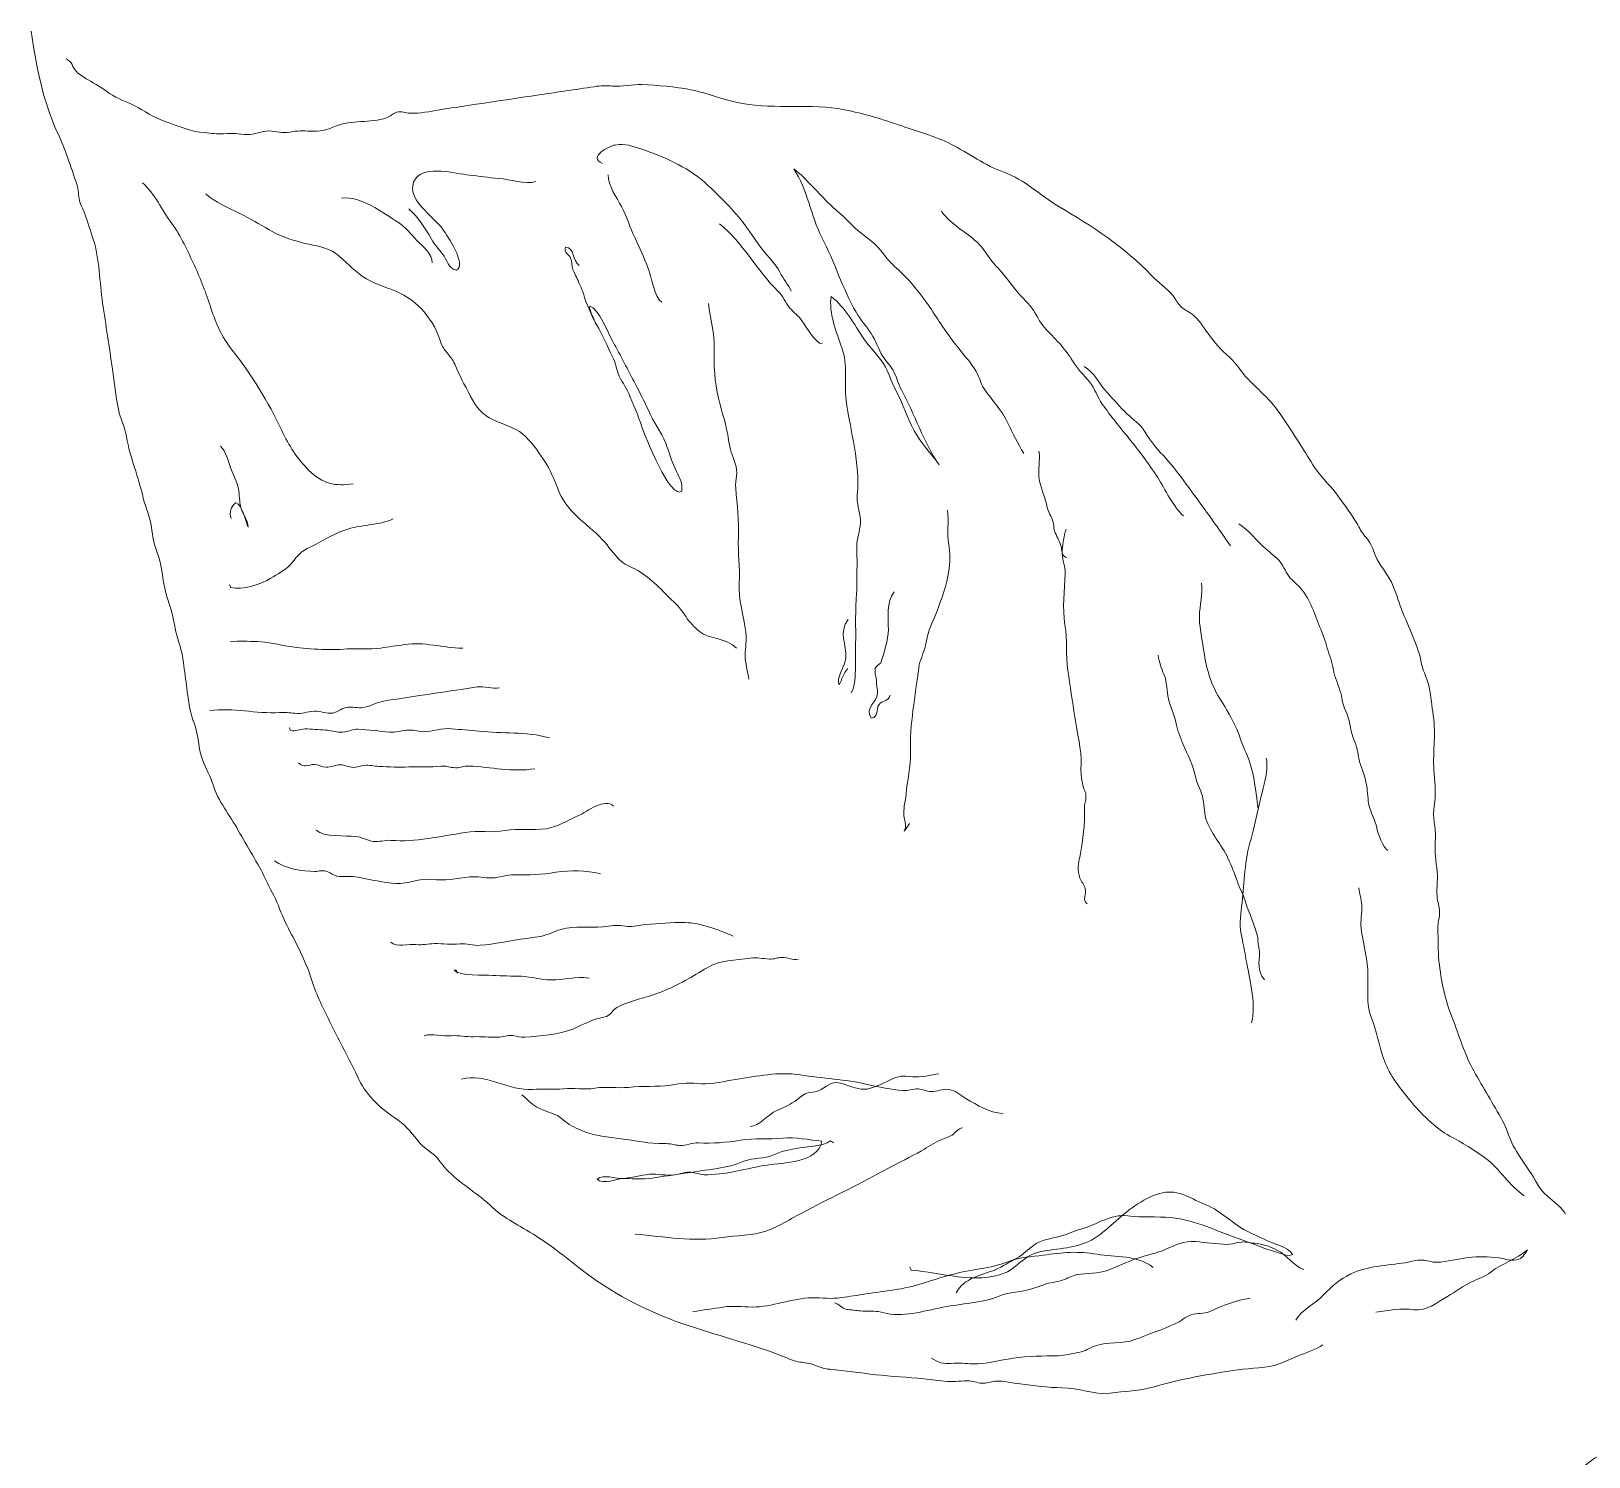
# Model space of a CAD drawing. Header units: millimetres. Extents: x 378.1 to 391.6, y -209.8 to -175.9.
# Drawn here: x 378.094 to 380.172, y -206.373 to -204.471 of the extents above; entities that cross this region are included whole.
import ezdxf

# ---------------------------------------------------------------- set-up
doc = ezdxf.new("R2010")
doc.units = ezdxf.units.MM
doc.header["$MEASUREMENT"] = 0
doc.layers.add('RightSide', color=7, linetype='Continuous', lineweight=0)

msp = doc.modelspace()

# ---------------------------------------------------------------- linework, layer by layer
at = {"layer": 'RightSide', "color": 18, "lineweight": 9, "true_color": 0x000000}
for points, knots in [([(379.8168, -206.2233), (379.8073, -206.2298), (379.795, -206.2339), (379.7841, -206.2379), (379.7752, -206.2412), (379.7676, -206.2452), (379.7588, -206.2487), (379.7429, -206.2549), (379.7208, -206.2541), (379.7037, -206.2566), (379.6649, -206.2624), (379.6277, -206.2688), (379.5906, -206.2796), (379.573, -206.2848), (379.5519, -206.2852), (379.533, -206.2876), (379.5113, -206.2902), (379.4907, -206.2806), (379.4689, -206.2806), (379.4504, -206.2806), (379.4316, -206.2776), (379.413, -206.2754), (379.4028, -206.2743), (379.3917, -206.2715), (379.3815, -206.2716), (379.3757, -206.2716), (379.3701, -206.2745), (379.3644, -206.2746), (379.3575, -206.2748), (379.3524, -206.2719), (379.3457, -206.2714), (379.3358, -206.2708), (379.326, -206.2733), (379.3157, -206.2721), (379.3051, -206.2709), (379.2951, -206.2696), (379.2845, -206.2686), (379.2631, -206.2665), (379.2414, -206.2655), (379.2204, -206.2632), (379.1999, -206.261), (379.1793, -206.2574), (379.159, -206.256), (379.1509, -206.2554), (379.1442, -206.2523), (379.1364, -206.2496), (379.1292, -206.2471), (379.1237, -206.2472), (379.1164, -206.2459), (379.108, -206.2443), (379.1029, -206.2409), (379.0945, -206.2378), (379.0522, -206.2218), (379.0068, -206.2102), (378.9635, -206.1953), (378.9145, -206.1785), (378.8665, -206.1536), (378.8249, -206.1208), (378.8018, -206.1025), (378.7796, -206.0849), (378.7543, -206.0703), (378.7441, -206.0645), (378.7347, -206.0586), (378.7248, -206.0523), (378.7125, -206.0446), (378.7055, -206.0358), (378.694, -206.0268), (378.6751, -206.0122), (378.6532, -205.9985), (378.6391, -205.9788), (378.6305, -205.9666), (378.6183, -205.9626), (378.6089, -205.9504), (378.5999, -205.9387), (378.5916, -205.9287), (378.5789, -205.9206), (378.5584, -205.9074), (378.5391, -205.8885), (378.5289, -205.8653), (378.5181, -205.8409), (378.5047, -205.8191), (378.4935, -205.7953), (378.484, -205.7751), (378.4744, -205.7575), (378.4677, -205.736), (378.4609, -205.7142), (378.4501, -205.6924), (378.439, -205.6721), (378.433, -205.6611), (378.428, -205.6491), (378.4235, -205.6374), (378.4185, -205.6246), (378.4123, -205.6151), (378.4067, -205.603), (378.396, -205.5803), (378.3822, -205.5592), (378.37, -205.5371), (378.359, -205.5173), (378.3429, -205.4982), (378.3363, -205.4764), (378.3327, -205.4645), (378.3266, -205.4549), (378.3222, -205.4431), (378.3164, -205.4275), (378.3176, -205.4108), (378.3114, -205.3952), (378.3031, -205.374), (378.302, -205.3489), (378.2986, -205.3262), (378.2968, -205.3146), (378.296, -205.3027), (378.2923, -205.2916), (378.2878, -205.2784), (378.2857, -205.266), (378.2826, -205.2522), (378.2791, -205.2359), (378.2728, -205.2228), (378.2703, -205.206), (378.2683, -205.1921), (378.2668, -205.1796), (378.2619, -205.1667), (378.2576, -205.1555), (378.2559, -205.1448), (378.2542, -205.1328), (378.2523, -205.1184), (378.2464, -205.1076), (378.2433, -205.094), (378.2371, -205.0662), (378.2257, -205.04), (378.2209, -205.0121), (378.2187, -204.999), (378.2126, -204.9885), (378.2101, -204.9755), (378.2066, -204.9579), (378.2048, -204.9396), (378.2022, -204.9218), (378.1978, -204.8924), (378.1934, -204.863), (378.189, -204.8336), (378.185, -204.8071), (378.185, -204.774), (378.1766, -204.7488), (378.1727, -204.7372), (378.169, -204.7252), (378.1648, -204.7136), (378.1626, -204.7076), (378.1594, -204.7036), (378.1581, -204.697), (378.1567, -204.6898), (378.157, -204.6826), (378.1547, -204.6756), (378.1467, -204.652), (378.1391, -204.6285), (378.1286, -204.6057), (378.109, -204.5631), (378.1008, -204.5184), (378.0937, -204.4711)], [0, 0, 0, 0, 1, 1, 1, 2, 2, 2, 3, 3, 3, 4, 4, 4, 5, 5, 5, 6, 6, 6, 7, 7, 7, 8, 8, 8, 9, 9, 9, 10, 10, 10, 11, 11, 11, 12, 12, 12, 13, 13, 13, 14, 14, 14, 15, 15, 15, 16, 16, 16, 17, 17, 17, 18, 18, 18, 19, 19, 19, 20, 20, 20, 21, 21, 21, 22, 22, 22, 23, 23, 23, 24, 24, 24, 25, 25, 25, 26, 26, 26, 27, 27, 27, 28, 28, 28, 29, 29, 29, 30, 30, 30, 31, 31, 31, 32, 32, 32, 33, 33, 33, 34, 34, 34, 35, 35, 35, 36, 36, 36, 37, 37, 37, 38, 38, 38, 39, 39, 39, 40, 40, 40, 41, 41, 41, 42, 42, 42, 43, 43, 43, 44, 44, 44, 45, 45, 45, 46, 46, 46, 47, 47, 47, 48, 48, 48, 49, 49, 49, 50, 50, 50, 51, 51, 51, 52, 52, 52, 52]), ([(378.1404, -204.508), (378.1486, -204.5121), (378.1486, -204.519), (378.1541, -204.5251), (378.1577, -204.5291), (378.165, -204.5332), (378.1689, -204.5355), (378.1796, -204.5416), (378.1884, -204.5469), (378.1984, -204.5541), (378.2088, -204.5615), (378.2208, -204.565), (378.2318, -204.5707), (378.2451, -204.5776), (378.257, -204.5862), (378.2711, -204.5911), (378.2887, -204.5972), (378.3065, -204.6052), (378.325, -204.6065), (378.3335, -204.6071), (378.3423, -204.6089), (378.3509, -204.6081), (378.3631, -204.6069), (378.3701, -204.6083), (378.3819, -204.6091), (378.3914, -204.6097), (378.4014, -204.6038), (378.4109, -204.6042), (378.4215, -204.6046), (378.4282, -204.6075), (378.4391, -204.6057), (378.4487, -204.6041), (378.4567, -204.6039), (378.4659, -204.6045), (378.48, -204.6053), (378.4871, -204.6031), (378.4997, -204.5979), (378.5209, -204.5891), (378.5463, -204.594), (378.5678, -204.5868), (378.5731, -204.585), (378.5761, -204.5807), (378.5812, -204.5793), (378.5882, -204.5774), (378.5924, -204.5802), (378.5991, -204.5806), (378.6121, -204.5815), (378.6254, -204.5779), (378.6383, -204.576), (378.6818, -204.5695), (378.7253, -204.563), (378.7688, -204.5565), (378.7941, -204.5527), (378.8195, -204.5491), (378.8448, -204.5452), (378.8535, -204.5438), (378.8604, -204.5436), (378.8691, -204.5443), (378.8824, -204.5453), (378.895, -204.5417), (378.9083, -204.5424), (378.9302, -204.5435), (378.9521, -204.5449), (378.9739, -204.5493), (378.997, -204.5539), (379.0193, -204.5636), (379.0426, -204.5678), (379.0875, -204.5757), (379.1329, -204.5671), (379.1786, -204.5759), (379.2043, -204.5809), (379.2304, -204.589), (379.2552, -204.5976), (379.2777, -204.6056), (379.2992, -204.611), (379.3205, -204.6217), (379.3441, -204.6335), (379.3666, -204.6506), (379.3916, -204.6594), (379.4192, -204.6691), (379.439, -204.6899), (379.4639, -204.7046), (379.5089, -204.731), (379.5522, -204.759), (379.5883, -204.7969), (379.5974, -204.8065), (379.6085, -204.8137), (379.6171, -204.8241), (379.6198, -204.8275), (379.622, -204.8318), (379.6247, -204.8352), (379.6313, -204.8435), (379.6355, -204.8434), (379.6426, -204.8487), (379.6512, -204.8552), (379.6571, -204.8659), (379.6637, -204.8746), (379.6726, -204.8863), (379.6812, -204.8967), (379.6923, -204.9061), (379.7026, -204.9148), (379.7076, -204.9258), (379.7171, -204.9353), (379.7263, -204.9444), (379.7356, -204.9531), (379.7445, -204.9626), (379.7622, -204.9814), (379.7748, -205.0048), (379.7893, -205.0263), (379.7959, -205.0361), (379.8015, -205.0475), (379.8085, -205.0569), (379.8174, -205.0689), (379.8284, -205.0787), (379.837, -205.0911), (379.846, -205.1041), (379.8559, -205.1157), (379.8634, -205.1298), (379.867, -205.1367), (379.8699, -205.1412), (379.8749, -205.147), (379.8821, -205.1555), (379.883, -205.161), (379.8873, -205.1711), (379.8927, -205.1838), (379.9024, -205.1939), (379.9084, -205.2063), (379.9139, -205.2178), (379.9173, -205.2302), (379.9218, -205.2421), (379.9314, -205.2673), (379.9437, -205.2892), (379.9487, -205.3155), (379.9509, -205.3268), (379.9566, -205.3349), (379.9588, -205.3465), (379.9611, -205.3588), (379.9624, -205.3715), (379.9642, -205.3839), (379.9683, -205.4106), (379.9627, -205.4357), (379.9654, -205.4619), (379.967, -205.4777), (379.9679, -205.4889), (379.9654, -205.5045), (379.963, -205.5198), (379.9675, -205.5325), (379.967, -205.5478), (379.9665, -205.5619), (379.9666, -205.5728), (379.9689, -205.5871), (379.9711, -205.6007), (379.9683, -205.6123), (379.9693, -205.6255), (379.9698, -205.6322), (379.9727, -205.639), (379.9727, -205.6457), (379.9727, -205.6534), (379.97, -205.6601), (379.9703, -205.6679), (379.9709, -205.6823), (379.9703, -205.6971), (379.9718, -205.7113), (379.9748, -205.7388), (379.9798, -205.7631), (379.9898, -205.788), (379.9993, -205.8118), (380.0056, -205.8356), (380.0183, -205.858), (380.0309, -205.8802), (380.044, -205.9022), (380.0567, -205.9244), (380.0627, -205.935), (380.0649, -205.9473), (380.071, -205.9579), (380.0772, -205.9688), (380.0847, -205.9799), (380.0919, -205.9903), (380.1009, -206.0031), (380.1051, -206.0155), (380.1166, -206.0252), (380.1241, -206.0315), (380.1367, -206.041), (380.1407, -206.049)], [0, 0, 0, 0, 1, 1, 1, 2, 2, 2, 3, 3, 3, 4, 4, 4, 5, 5, 5, 6, 6, 6, 7, 7, 7, 8, 8, 8, 9, 9, 9, 10, 10, 10, 11, 11, 11, 12, 12, 12, 13, 13, 13, 14, 14, 14, 15, 15, 15, 16, 16, 16, 17, 17, 17, 18, 18, 18, 19, 19, 19, 20, 20, 20, 21, 21, 21, 22, 22, 22, 23, 23, 23, 24, 24, 24, 25, 25, 25, 26, 26, 26, 27, 27, 27, 28, 28, 28, 29, 29, 29, 30, 30, 30, 31, 31, 31, 32, 32, 32, 33, 33, 33, 34, 34, 34, 35, 35, 35, 36, 36, 36, 37, 37, 37, 38, 38, 38, 39, 39, 39, 40, 40, 40, 41, 41, 41, 42, 42, 42, 43, 43, 43, 44, 44, 44, 45, 45, 45, 46, 46, 46, 47, 47, 47, 48, 48, 48, 49, 49, 49, 50, 50, 50, 51, 51, 51, 52, 52, 52, 53, 53, 53, 54, 54, 54, 55, 55, 55, 56, 56, 56, 57, 57, 57, 58, 58, 58, 59, 59, 59, 60, 60, 60, 61, 61, 61, 61]), ([(378.8559, -204.6475), (378.8357, -204.6393), (378.8648, -204.6243), (378.873, -204.623), (378.8863, -204.6208), (378.8954, -204.6244), (378.9085, -204.6287), (378.9362, -204.6379), (378.9682, -204.6521), (378.991, -204.6718), (379.0189, -204.6961), (379.0434, -204.7234), (379.0635, -204.7547), (379.0721, -204.7682), (379.0853, -204.7784), (379.0926, -204.7928), (379.0971, -204.8017), (379.1039, -204.8096), (379.1078, -204.818)], [0, 0, 0, 0, 1, 1, 1, 2, 2, 2, 3, 3, 3, 4, 4, 4, 5, 5, 5, 6, 6, 6, 6]), ([(378.5974, -204.708), (378.61, -204.7192), (378.6193, -204.7338), (378.6278, -204.7485), (378.6329, -204.7574), (378.6364, -204.7604), (378.6425, -204.7683), (378.6483, -204.7757), (378.6507, -204.7888), (378.6613, -204.7899), (378.6754, -204.7824), (378.6484, -204.7435), (378.643, -204.7355), (378.6318, -204.719), (378.5893, -204.6928), (378.6065, -204.668), (378.6193, -204.6494), (378.6604, -204.6612), (378.6781, -204.6631), (378.6911, -204.6645), (378.7043, -204.6666), (378.7174, -204.6675), (378.7323, -204.6686), (378.7525, -204.6761), (378.7669, -204.6718)], [0, 0, 0, 0, 1, 1, 1, 2, 2, 2, 3, 3, 3, 4, 4, 4, 5, 5, 5, 6, 6, 6, 7, 7, 7, 8, 8, 8, 8]), ([(378.9351, -204.8328), (378.926, -204.828), (378.9208, -204.7971), (378.9165, -204.7863), (378.9113, -204.7731), (378.9054, -204.7602), (378.8993, -204.7473), (378.8927, -204.7335), (378.8884, -204.7184), (378.8814, -204.7052), (378.8749, -204.6929), (378.8632, -204.6774), (378.8634, -204.6628)], [0, 0, 0, 0, 1, 1, 1, 2, 2, 2, 3, 3, 3, 4, 4, 4, 4]), ([(379.1878, -205.3536), (379.1931, -205.3473), (379.1931, -205.328), (379.1933, -205.3198), (379.1935, -205.3094), (379.1935, -205.2988), (379.1936, -205.2882), (379.1939, -205.2665), (379.193, -205.243), (379.1948, -205.221), (379.1958, -205.2103), (379.1945, -205.2003), (379.1953, -205.1894), (379.1962, -205.1778), (379.1943, -205.1665), (379.1953, -205.155), (379.1963, -205.1444), (379.2005, -205.1341), (379.1999, -205.123), (379.1994, -205.1115), (379.1945, -205.1008), (379.1958, -205.0893), (379.2, -205.0494), (379.1863, -205.0039), (379.1809, -204.9633), (379.1779, -204.9401), (379.1836, -204.9167), (379.1753, -204.8935), (379.1687, -204.8752), (379.157, -204.8453), (379.1611, -204.8251), (379.1801, -204.8402), (379.1911, -204.8615), (379.2045, -204.8814), (379.2133, -204.8945), (379.226, -204.9053), (379.2333, -204.9192), (379.2387, -204.9293), (379.2417, -204.9402), (379.2473, -204.9505), (379.2566, -204.9679), (379.2625, -204.9872), (379.2719, -205.0043), (379.2809, -205.0208), (379.2945, -205.0343), (379.305, -205.0497), (379.2841, -205.0191), (379.2726, -204.982), (379.2547, -204.9494), (379.2501, -204.941), (379.2483, -204.9318), (379.2435, -204.9235), (379.2397, -204.9169), (379.2341, -204.9116), (379.23, -204.9051), (379.2239, -204.8953), (379.2206, -204.8842), (379.2143, -204.8746), (379.2079, -204.8647), (379.2003, -204.8564), (379.1943, -204.846), (379.176, -204.8142), (379.1656, -204.7791), (379.1486, -204.7464), (379.1335, -204.7174), (379.1296, -204.6818), (379.1111, -204.6548), (379.1287, -204.6684), (379.1438, -204.6876), (379.1601, -204.7029), (379.1696, -204.7118), (379.1795, -204.7195), (379.1885, -204.7293), (379.1988, -204.7404), (379.2109, -204.7471), (379.2214, -204.7573), (379.225, -204.7608), (379.2302, -204.7677), (379.2334, -204.7717), (379.2401, -204.7799), (379.246, -204.7854), (379.2535, -204.7922), (379.268, -204.8056), (379.2836, -204.8259), (379.2946, -204.8425), (379.3058, -204.8596), (379.3173, -204.8768), (379.3299, -204.8928), (379.3381, -204.9034), (379.3476, -204.9132), (379.3543, -204.925), (379.3585, -204.9323), (379.3604, -204.9413), (379.3651, -204.9482), (379.3756, -204.9638), (379.3891, -204.9767), (379.3968, -204.9941), (379.4029, -205.0078), (379.4099, -205.0211), (379.418, -205.0345)], [0, 0, 0, 0, 1, 1, 1, 2, 2, 2, 3, 3, 3, 4, 4, 4, 5, 5, 5, 6, 6, 6, 7, 7, 7, 8, 8, 8, 9, 9, 9, 10, 10, 10, 11, 11, 11, 12, 12, 12, 13, 13, 13, 14, 14, 14, 15, 15, 15, 16, 16, 16, 17, 17, 17, 18, 18, 18, 19, 19, 19, 20, 20, 20, 21, 21, 21, 22, 22, 22, 23, 23, 23, 24, 24, 24, 25, 25, 25, 26, 26, 26, 27, 27, 27, 28, 28, 28, 29, 29, 29, 30, 30, 30, 31, 31, 31, 32, 32, 32, 33, 33, 33, 33]), ([(378.5235, -205.075), (378.4991, -205.0783), (378.483, -205.0755), (378.4639, -205.0565), (378.4484, -205.0411), (378.4376, -205.0238), (378.4281, -205.0039), (378.41, -204.9655), (378.3879, -204.9293), (378.3619, -204.8965), (378.3475, -204.8782), (378.3408, -204.8627), (378.3336, -204.8405), (378.3274, -204.8213), (378.3198, -204.8017), (378.3114, -204.7836), (378.3028, -204.7648), (378.2934, -204.744), (378.2814, -204.7278), (378.2684, -204.7104), (378.2585, -204.6877), (378.2423, -204.6734)], [0, 0, 0, 0, 1, 1, 1, 2, 2, 2, 3, 3, 3, 4, 4, 4, 5, 5, 5, 6, 6, 6, 7, 7, 7, 7]), ([(378.3268, -204.6882), (378.3379, -204.6989), (378.3588, -204.7077), (378.3722, -204.7145), (378.3861, -204.7217), (378.3979, -204.7277), (378.4112, -204.7361), (378.4234, -204.7439), (378.4402, -204.7491), (378.4537, -204.7529), (378.4668, -204.7566), (378.4833, -204.7579), (378.4952, -204.7648), (378.5086, -204.7725), (378.5188, -204.7853), (378.5308, -204.7945), (378.5443, -204.8049), (378.5599, -204.8107), (378.5749, -204.8159), (378.6043, -204.8261), (378.6282, -204.851), (378.639, -204.8826), (378.6419, -204.8911), (378.6424, -204.8925), (378.6486, -204.9002), (378.6524, -204.9049), (378.6565, -204.9093), (378.6587, -204.9151), (378.6645, -204.9299), (378.6719, -204.9426), (378.6795, -204.9574), (378.6876, -204.9731), (378.695, -204.9821), (378.7102, -204.9896), (378.722, -204.9954), (378.7391, -204.9997), (378.7491, -205.0082), (378.7598, -205.0172), (378.7693, -205.0306), (378.7772, -205.0425), (378.787, -205.0572), (378.7916, -205.0702), (378.7983, -205.086), (378.8116, -205.117), (378.8391, -205.1296), (378.8594, -205.1533), (378.8665, -205.1616), (378.8724, -205.1708), (378.8806, -205.1781), (378.8881, -205.1846), (378.8944, -205.1855), (378.9031, -205.1905), (378.9213, -205.2011), (378.9358, -205.218), (378.951, -205.2324), (378.9592, -205.2401), (378.9617, -205.2438), (378.9673, -205.2523), (378.9715, -205.2589), (378.979, -205.267), (378.9851, -205.2718), (378.9994, -205.2828), (379.0211, -205.2799), (379.0348, -205.2943)], [0, 0, 0, 0, 1, 1, 1, 2, 2, 2, 3, 3, 3, 4, 4, 4, 5, 5, 5, 6, 6, 6, 7, 7, 7, 8, 8, 8, 9, 9, 9, 10, 10, 10, 11, 11, 11, 12, 12, 12, 13, 13, 13, 14, 14, 14, 15, 15, 15, 16, 16, 16, 17, 17, 17, 18, 18, 18, 19, 19, 19, 20, 20, 20, 21, 21, 21, 21]), ([(378.5078, -204.694), (378.5343, -204.6906), (378.5617, -204.7128), (378.5837, -204.7265), (378.5935, -204.7326), (378.6, -204.7417), (378.6082, -204.7502), (378.6151, -204.7574), (378.6295, -204.7686), (378.6287, -204.78)], [0, 0, 0, 0, 1, 1, 1, 2, 2, 2, 3, 3, 3, 3]), ([(379.0121, -204.7282), (379.0429, -204.7525), (379.0617, -204.7902), (379.09, -204.8179), (379.097, -204.8247), (379.0995, -204.8331), (379.1059, -204.8404), (379.1111, -204.8465), (379.1171, -204.8507), (379.122, -204.8574), (379.1276, -204.865), (379.1397, -204.8878), (379.1492, -204.8884)], [0, 0, 0, 0, 1, 1, 1, 2, 2, 2, 3, 3, 3, 4, 4, 4, 4]), ([(379.308, -204.7114), (379.3227, -204.7318), (379.3462, -204.7405), (379.3618, -204.7594), (379.3688, -204.7678), (379.3727, -204.7759), (379.3805, -204.784), (379.39, -204.7937), (379.3976, -204.8038), (379.4058, -204.8147), (379.4129, -204.8241), (379.4219, -204.8314), (379.429, -204.8409), (379.435, -204.849), (379.439, -204.8594), (379.4457, -204.8666), (379.4591, -204.8812), (379.4724, -204.8931), (379.4829, -204.9107), (379.4897, -204.922), (379.4976, -204.9292), (379.5056, -204.9391), (379.5125, -204.9477), (379.5164, -204.9596), (379.5227, -204.9685), (379.5337, -204.9841), (379.5457, -204.9991), (379.5579, -205.0139), (379.5716, -205.0305), (379.5847, -205.0484), (379.5967, -205.0667), (379.6069, -205.0823), (379.6167, -205.1055), (379.6311, -205.1176)], [0, 0, 0, 0, 1, 1, 1, 2, 2, 2, 3, 3, 3, 4, 4, 4, 5, 5, 5, 6, 6, 6, 7, 7, 7, 8, 8, 8, 9, 9, 9, 10, 10, 10, 11, 11, 11, 11]), ([(378.8248, -204.7836), (378.8157, -204.7777), (378.8189, -204.7599), (378.8065, -204.7592), (378.8038, -204.7678), (378.811, -204.7677), (378.8134, -204.774), (378.8151, -204.7786), (378.8148, -204.7843), (378.8165, -204.7891), (378.8178, -204.7931), (378.822, -204.8004), (378.8241, -204.8056), (378.8262, -204.8111), (378.8287, -204.8153), (378.8304, -204.8211), (378.8344, -204.8347), (378.8408, -204.8498), (378.848, -204.8622), (378.8562, -204.8765), (378.862, -204.8908), (378.8694, -204.9055), (378.8733, -204.9134), (378.8741, -204.9195), (378.8769, -204.9276), (378.8804, -204.9378), (378.887, -204.9448), (378.8911, -204.9546), (378.897, -204.9691), (378.9037, -204.9839), (378.9084, -204.9988), (378.9119, -205.0099), (378.9474, -205.0983), (378.9616, -205.0845), (378.9627, -205.074), (378.9594, -205.0675), (378.9547, -205.0586), (378.9489, -205.0475), (378.9463, -205.0383), (378.9423, -205.0263), (378.9373, -205.011), (378.927, -204.9972), (378.92, -204.9828), (378.9134, -204.9691), (378.9071, -204.9554), (378.8999, -204.9421), (378.8897, -204.9232), (378.8802, -204.904), (378.8696, -204.8852), (378.8631, -204.8738), (378.8512, -204.841), (378.8388, -204.8379), (378.8372, -204.8431), (378.8459, -204.855), (378.8469, -204.8624)], [0, 0, 0, 0, 1, 1, 1, 2, 2, 2, 3, 3, 3, 4, 4, 4, 5, 5, 5, 6, 6, 6, 7, 7, 7, 8, 8, 8, 9, 9, 9, 10, 10, 10, 11, 11, 11, 12, 12, 12, 13, 13, 13, 14, 14, 14, 15, 15, 15, 16, 16, 16, 17, 17, 17, 18, 18, 18, 18]), ([(379.0513, -205.3356), (379.0498, -205.3255), (379.0462, -205.3137), (379.0462, -205.3035), (379.0463, -205.2928), (379.0486, -205.2837), (379.0471, -205.2726), (379.0443, -205.2517), (379.0369, -205.2283), (379.0384, -205.2073), (379.0399, -205.1867), (379.036, -205.1666), (379.0373, -205.1458), (379.0385, -205.1238), (379.0352, -205.1028), (379.0336, -205.0808), (379.0328, -205.0693), (379.0374, -205.0589), (379.033, -205.0478), (379.0286, -205.0367), (379.0261, -205.0291), (379.0242, -205.0165), (379.0213, -204.9966), (379.0151, -204.9797), (379.0106, -204.9607), (379.0055, -204.9391), (379.0043, -204.9165), (379.0049, -204.8949), (379.0056, -204.8753), (379, -204.854), (378.9971, -204.8345)], [0, 0, 0, 0, 1, 1, 1, 2, 2, 2, 3, 3, 3, 4, 4, 4, 5, 5, 5, 6, 6, 6, 7, 7, 7, 8, 8, 8, 9, 9, 9, 10, 10, 10, 10]), ([(379.4985, -204.9184), (379.5113, -204.9254), (379.519, -204.9428), (379.5295, -204.9535), (379.5382, -204.9625), (379.5466, -204.9729), (379.5555, -204.9814), (379.5644, -204.9899), (379.573, -204.9946), (379.5799, -205.006), (379.5876, -205.0188), (379.5935, -205.026), (379.6037, -205.0369), (379.6233, -205.0578), (379.6403, -205.0831), (379.6572, -205.1062), (379.6697, -205.1231), (379.6819, -205.1408), (379.6937, -205.1576)], [0, 0, 0, 0, 1, 1, 1, 2, 2, 2, 3, 3, 3, 4, 4, 4, 5, 5, 5, 6, 6, 6, 6]), ([(378.3462, -205.0248), (378.3539, -205.0314), (378.3567, -205.0461), (378.3604, -205.0556), (378.3639, -205.0643), (378.3683, -205.0723), (378.3702, -205.0814), (378.3719, -205.0897), (378.3712, -205.099), (378.3736, -205.1071), (378.3766, -205.1166), (378.3824, -205.1224), (378.3832, -205.1329), (378.3796, -205.1254), (378.3757, -205.1025), (378.3666, -205.1003), (378.3602, -205.1049), (378.3577, -205.1134), (378.3606, -205.1212)], [0, 0, 0, 0, 1, 1, 1, 2, 2, 2, 3, 3, 3, 4, 4, 4, 5, 5, 5, 6, 6, 6, 6]), ([(379.4749, -205.1738), (379.467, -205.1691), (379.4697, -205.1649), (379.4674, -205.1573), (379.4652, -205.1499), (379.4613, -205.1448), (379.4589, -205.1377), (379.4575, -205.1336), (379.4581, -205.1288), (379.4568, -205.1246), (379.4547, -205.118), (379.4506, -205.1138), (379.4492, -205.1065), (379.4468, -205.0932), (379.441, -205.0827), (379.4386, -205.0694), (379.4362, -205.0561), (379.4402, -205.0442), (379.4382, -205.0315)], [0, 0, 0, 0, 1, 1, 1, 2, 2, 2, 3, 3, 3, 4, 4, 4, 5, 5, 5, 6, 6, 6, 6]), ([(378.5768, -205.1217), (378.5562, -205.1308), (378.5335, -205.1293), (378.5122, -205.1366), (378.4947, -205.1426), (378.4777, -205.154), (378.4618, -205.1613), (378.4514, -205.1661), (378.4469, -205.1747), (378.4393, -205.1829), (378.4319, -205.1907), (378.422, -205.1953), (378.4134, -205.2009), (378.4012, -205.2087), (378.3757, -205.217), (378.3598, -205.2134), (378.3593, -205.212), (378.3588, -205.2106), (378.3583, -205.2091)], [0, 0, 0, 0, 1, 1, 1, 2, 2, 2, 3, 3, 3, 4, 4, 4, 5, 5, 5, 6, 6, 6, 6]), ([(379.2653, -205.5281), (379.2629, -205.5315), (379.2606, -205.5349), (379.2585, -205.5384), (379.2625, -205.53), (379.2578, -205.5227), (379.2578, -205.5141), (379.2577, -205.5059), (379.2601, -205.4975), (379.2608, -205.4893), (379.2624, -205.4707), (379.2674, -205.4521), (379.2667, -205.4333), (379.2655, -205.3961), (379.2733, -205.3575), (379.2778, -205.3203), (379.2791, -205.3099), (379.2841, -205.3018), (379.2863, -205.2923), (379.2884, -205.283), (379.2894, -205.2758), (379.2931, -205.2667), (379.3006, -205.2484), (379.308, -205.231), (379.3133, -205.2118), (379.3185, -205.193), (379.3211, -205.1756), (379.3178, -205.1562), (379.3151, -205.1396), (379.3183, -205.1264), (379.3161, -205.1099)], [0, 0, 0, 0, 1, 1, 1, 2, 2, 2, 3, 3, 3, 4, 4, 4, 5, 5, 5, 6, 6, 6, 7, 7, 7, 8, 8, 8, 9, 9, 9, 10, 10, 10, 10]), ([(379.5026, -205.6351), (379.4953, -205.629), (379.5016, -205.6228), (379.5, -205.6148), (379.4988, -205.6091), (379.4946, -205.606), (379.4928, -205.6009), (379.4889, -205.5906), (379.491, -205.5811), (379.493, -205.5708), (379.4973, -205.5483), (379.4994, -205.53), (379.4987, -205.507), (379.4985, -205.5019), (379.5008, -205.4976), (379.5009, -205.493), (379.5011, -205.485), (379.4985, -205.4847), (379.4968, -205.4772), (379.4948, -205.4679), (379.4939, -205.4592), (379.4943, -205.4502), (379.4952, -205.4294), (379.4891, -205.4068), (379.486, -205.386), (379.4829, -205.3654), (379.4798, -205.3447), (379.4767, -205.3241), (379.4735, -205.3028), (379.4762, -205.2841), (379.4728, -205.263), (379.469, -205.2405), (379.4727, -205.2171), (379.4731, -205.1948), (379.4733, -205.1843), (379.4684, -205.1743), (379.4693, -205.1637), (379.4702, -205.154), (379.4713, -205.1445), (379.4743, -205.1356)], [0, 0, 0, 0, 1, 1, 1, 2, 2, 2, 3, 3, 3, 4, 4, 4, 5, 5, 5, 6, 6, 6, 7, 7, 7, 8, 8, 8, 9, 9, 9, 10, 10, 10, 11, 11, 11, 12, 12, 12, 13, 13, 13, 13]), ([(379.7048, -205.1285), (379.7182, -205.1373), (379.7288, -205.1509), (379.7407, -205.1616), (379.7468, -205.1669), (379.7549, -205.1727), (379.7601, -205.179), (379.7653, -205.1854), (379.7675, -205.1943), (379.7734, -205.2007), (379.7799, -205.2078), (379.7858, -205.2108), (379.7917, -205.2196), (379.8036, -205.2374), (379.8089, -205.2566), (379.8169, -205.2761), (379.8209, -205.2857), (379.8226, -205.2953), (379.8263, -205.3048), (379.8301, -205.3144), (379.8304, -205.3239), (379.8337, -205.3338), (379.837, -205.3437), (379.8407, -205.3505), (379.8423, -205.3611), (379.8443, -205.3738), (379.8507, -205.3828), (379.8529, -205.3954), (379.8548, -205.4066), (379.8567, -205.4126), (379.8608, -205.4228), (379.8643, -205.4314), (379.8637, -205.4405), (379.8671, -205.4491), (379.8713, -205.4602), (379.874, -205.4687), (379.8758, -205.4809), (379.877, -205.4893), (379.8769, -205.4997), (379.8795, -205.5076), (379.8826, -205.5171), (379.8867, -205.5233), (379.8887, -205.5336), (379.8901, -205.5411), (379.8969, -205.5602), (379.9037, -205.5642)], [0, 0, 0, 0, 1, 1, 1, 2, 2, 2, 3, 3, 3, 4, 4, 4, 5, 5, 5, 6, 6, 6, 7, 7, 7, 8, 8, 8, 9, 9, 9, 10, 10, 10, 11, 11, 11, 12, 12, 12, 13, 13, 13, 14, 14, 14, 15, 15, 15, 15]), ([(379.2449, -205.2191), (379.234, -205.2332), (379.2372, -205.2532), (379.2373, -205.2695), (379.2373, -205.2823), (379.231, -205.3024), (379.2271, -205.3139), (379.2241, -205.3156), (379.2217, -205.3179), (379.2198, -205.3208), (379.2193, -205.3261), (379.2198, -205.3313), (379.2213, -205.3364), (379.2213, -205.3419), (379.2229, -205.3496), (379.2227, -205.3541), (379.2221, -205.3667), (379.2054, -205.3734), (379.2144, -205.3875), (379.225, -205.3859), (379.22, -205.3761), (379.2248, -205.3694), (379.2291, -205.3632), (379.2361, -205.3667), (379.2397, -205.3568)], [0, 0, 0, 0, 1, 1, 1, 2, 2, 2, 3, 3, 3, 4, 4, 4, 5, 5, 5, 6, 6, 6, 7, 7, 7, 8, 8, 8, 8]), ([(379.7306, -205.508), (379.7268, -205.4825), (379.7252, -205.4571), (379.7144, -205.4339), (379.7089, -205.4221), (379.7056, -205.4093), (379.7001, -205.3977), (379.6932, -205.383), (379.6851, -205.3707), (379.677, -205.3571), (379.6641, -205.3355), (379.6604, -205.3135), (379.6567, -205.2889), (379.6549, -205.2764), (379.6519, -205.2639), (379.6522, -205.2512), (379.6526, -205.2377), (379.657, -205.2204), (379.6548, -205.2072)], [0, 0, 0, 0, 1, 1, 1, 2, 2, 2, 3, 3, 3, 4, 4, 4, 5, 5, 5, 6, 6, 6, 6]), ([(379.1835, -205.2557), (379.1702, -205.2737), (379.1821, -205.2884), (379.1805, -205.3076), (379.1797, -205.3164), (379.1668, -205.3361), (379.1717, -205.3432), (379.1754, -205.3358), (379.1772, -205.3278), (379.183, -205.3214)], [0, 0, 0, 0, 1, 1, 1, 2, 2, 2, 3, 3, 3, 3]), ([(378.6694, -205.2941), (378.6429, -205.294), (378.618, -205.2851), (378.5915, -205.2893), (378.5811, -205.2909), (378.5706, -205.2924), (378.5602, -205.294), (378.5446, -205.2964), (378.5307, -205.294), (378.5154, -205.2952), (378.4905, -205.297), (378.4623, -205.2956), (378.4378, -205.2917), (378.4251, -205.2897), (378.4081, -205.2857), (378.3954, -205.2854), (378.3836, -205.2852), (378.3711, -205.2836), (378.3594, -205.2856)], [0, 0, 0, 0, 1, 1, 1, 2, 2, 2, 3, 3, 3, 4, 4, 4, 5, 5, 5, 6, 6, 6, 6]), ([(379.739, -205.7367), (379.7284, -205.7223), (379.7324, -205.7147), (379.7324, -205.6991), (379.7324, -205.6947), (379.7308, -205.6922), (379.7305, -205.6884), (379.7305, -205.6888), (379.7302, -205.6803), (379.7301, -205.68), (379.7262, -205.6642), (379.7182, -205.6471), (379.7132, -205.631), (379.7106, -205.6224), (379.7059, -205.6141), (379.7029, -205.6055), (379.6991, -205.5947), (379.695, -205.5844), (379.6903, -205.5742), (379.682, -205.5564), (379.6669, -205.5406), (379.661, -205.5216), (379.658, -205.5119), (379.6587, -205.5012), (379.6562, -205.4914), (379.6538, -205.4821), (379.6488, -205.4752), (379.647, -205.4657), (379.644, -205.4501), (379.6364, -205.4368), (379.6302, -205.4217), (379.6264, -205.4122), (379.6227, -205.4032), (379.6208, -205.3929), (379.6186, -205.3816), (379.6134, -205.3727), (379.6109, -205.3617), (379.6084, -205.351), (379.6092, -205.3397), (379.605, -205.3295), (379.6012, -205.3202), (379.5988, -205.3138), (379.5971, -205.3034)], [0, 0, 0, 0, 1, 1, 1, 2, 2, 2, 3, 3, 3, 4, 4, 4, 5, 5, 5, 6, 6, 6, 7, 7, 7, 8, 8, 8, 9, 9, 9, 10, 10, 10, 11, 11, 11, 12, 12, 12, 13, 13, 13, 14, 14, 14, 14]), ([(378.7185, -205.347), (378.7085, -205.3487), (378.6989, -205.3447), (378.6886, -205.3458), (378.6816, -205.3467), (378.6745, -205.3481), (378.6675, -205.3491), (378.6489, -205.3519), (378.6303, -205.3547), (378.6118, -205.3574), (378.5971, -205.3596), (378.5826, -205.362), (378.5679, -205.364), (378.5576, -205.3654), (378.5504, -205.3696), (378.5408, -205.3724), (378.5309, -205.3753), (378.5259, -205.372), (378.5165, -205.3728), (378.5095, -205.3733), (378.5028, -205.3795), (378.496, -205.3806), (378.4879, -205.3819), (378.4795, -205.378), (378.4713, -205.3783), (378.4624, -205.3786), (378.4545, -205.3821), (378.4456, -205.381), (378.4377, -205.3801), (378.4332, -205.3795), (378.4251, -205.38), (378.3935, -205.3818), (378.3633, -205.3733), (378.3319, -205.3773)], [0, 0, 0, 0, 1, 1, 1, 2, 2, 2, 3, 3, 3, 4, 4, 4, 5, 5, 5, 6, 6, 6, 7, 7, 7, 8, 8, 8, 9, 9, 9, 10, 10, 10, 11, 11, 11, 11]), ([(378.7851, -205.4137), (378.7532, -205.4049), (378.7228, -205.4086), (378.6908, -205.4047), (378.6787, -205.4032), (378.6668, -205.403), (378.6546, -205.4015), (378.6419, -205.4), (378.6293, -205.406), (378.6167, -205.4055), (378.6084, -205.4052), (378.6032, -205.4026), (378.5943, -205.4037), (378.5865, -205.4047), (378.5798, -205.4066), (378.5718, -205.406), (378.5576, -205.405), (378.544, -205.4028), (378.5301, -205.4022), (378.5222, -205.4019), (378.5141, -205.4067), (378.5062, -205.4063), (378.4994, -205.406), (378.4933, -205.4036), (378.4863, -205.4034), (378.4775, -205.4031), (378.4678, -205.4018), (378.4588, -205.4019), (378.4521, -205.402), (378.4465, -205.4053), (378.4397, -205.4041), (378.4392, -205.4027), (378.4387, -205.4012), (378.4382, -205.3998)], [0, 0, 0, 0, 1, 1, 1, 2, 2, 2, 3, 3, 3, 4, 4, 4, 5, 5, 5, 6, 6, 6, 7, 7, 7, 8, 8, 8, 9, 9, 9, 10, 10, 10, 11, 11, 11, 11]), ([(378.7655, -205.4549), (378.7355, -205.4597), (378.7071, -205.4528), (378.6778, -205.4513), (378.6705, -205.451), (378.6646, -205.4545), (378.6569, -205.4535), (378.6491, -205.4524), (378.6488, -205.4508), (378.6403, -205.4516), (378.6256, -205.453), (378.6125, -205.4517), (378.5977, -205.4526), (378.5847, -205.4534), (378.5711, -205.4524), (378.5579, -205.4519), (378.5511, -205.4516), (378.5453, -205.4497), (378.5383, -205.4504), (378.5334, -205.4509), (378.5282, -205.4533), (378.5233, -205.4531), (378.5172, -205.4528), (378.5125, -205.4498), (378.5062, -205.4496), (378.4999, -205.4493), (378.4935, -205.4533), (378.4872, -205.453), (378.4816, -205.4527), (378.4769, -205.4494), (378.4713, -205.4493), (378.4633, -205.4492), (378.4578, -205.4548), (378.4504, -205.4472)], [0, 0, 0, 0, 1, 1, 1, 2, 2, 2, 3, 3, 3, 4, 4, 4, 5, 5, 5, 6, 6, 6, 7, 7, 7, 8, 8, 8, 9, 9, 9, 10, 10, 10, 11, 11, 11, 11]), ([(379.7218, -205.794), (379.7289, -205.7667), (379.7176, -205.7314), (379.7135, -205.7034), (379.7114, -205.6895), (379.7062, -205.673), (379.7066, -205.6592), (379.707, -205.6456), (379.7098, -205.6321), (379.7105, -205.6182), (379.7113, -205.604), (379.713, -205.5901), (379.715, -205.5757), (379.7171, -205.56), (379.7218, -205.5472), (379.7253, -205.532), (379.7289, -205.5164), (379.7323, -205.501), (379.7362, -205.4855), (379.7391, -205.4745), (379.7449, -205.4512), (379.7411, -205.4407)], [0, 0, 0, 0, 1, 1, 1, 2, 2, 2, 3, 3, 3, 4, 4, 4, 5, 5, 5, 6, 6, 6, 7, 7, 7, 7]), ([(378.8707, -205.5049), (378.8586, -205.4933), (378.8356, -205.5122), (378.8237, -205.5174), (378.8089, -205.524), (378.7967, -205.5325), (378.7801, -205.5349), (378.7613, -205.5376), (378.7444, -205.5344), (378.7261, -205.5375), (378.7077, -205.5406), (378.6909, -205.5371), (378.6725, -205.54), (378.64, -205.5451), (378.6061, -205.553), (378.5736, -205.5505), (378.5655, -205.5499), (378.5578, -205.5529), (378.5495, -205.5518), (378.5416, -205.5507), (378.5348, -205.546), (378.5268, -205.5452), (378.514, -205.544), (378.4841, -205.5465), (378.4741, -205.5368)], [0, 0, 0, 0, 1, 1, 1, 2, 2, 2, 3, 3, 3, 4, 4, 4, 5, 5, 5, 6, 6, 6, 7, 7, 7, 8, 8, 8, 8]), ([(378.8533, -205.5951), (378.8329, -205.5901), (378.8142, -205.59), (378.7938, -205.5931), (378.7745, -205.596), (378.7577, -205.5973), (378.7384, -205.5963), (378.7284, -205.5958), (378.7188, -205.6003), (378.7089, -205.6006), (378.6986, -205.6009), (378.6892, -205.598), (378.6788, -205.5992), (378.6607, -205.6013), (378.6456, -205.6048), (378.628, -205.6026), (378.6122, -205.6007), (378.5963, -205.6089), (378.5804, -205.608), (378.564, -205.6071), (378.5465, -205.6028), (378.5301, -205.5996), (378.5205, -205.5977), (378.5103, -205.5997), (378.5013, -205.5981), (378.4968, -205.5973), (378.4939, -205.5941), (378.4897, -205.5924), (378.4829, -205.5898), (378.4783, -205.5918), (378.4718, -205.5919), (378.4557, -205.5921), (378.4324, -205.5879), (378.4185, -205.5779)], [0, 0, 0, 0, 1, 1, 1, 2, 2, 2, 3, 3, 3, 4, 4, 4, 5, 5, 5, 6, 6, 6, 7, 7, 7, 8, 8, 8, 9, 9, 9, 10, 10, 10, 11, 11, 11, 11]), ([(380.0856, -206.0244), (380.0656, -206.0108), (380.0531, -205.9893), (380.0345, -205.9749), (380.0195, -205.9634), (380.0025, -205.9539), (379.9863, -205.9449), (379.9665, -205.9339), (379.9472, -205.9144), (379.9328, -205.8968), (379.9198, -205.8811), (379.9061, -205.8641), (379.8991, -205.8445), (379.8922, -205.8253), (379.8885, -205.8053), (379.8814, -205.7863), (379.8746, -205.7683), (379.8773, -205.7478), (379.8771, -205.7297), (379.8769, -205.7112), (379.8713, -205.6907), (379.8684, -205.6723), (379.8664, -205.6597), (379.8688, -205.6524), (379.869, -205.6406), (379.8692, -205.6322), (379.866, -205.6222), (379.8648, -205.6139)], [0, 0, 0, 0, 1, 1, 1, 2, 2, 2, 3, 3, 3, 4, 4, 4, 5, 5, 5, 6, 6, 6, 7, 7, 7, 8, 8, 8, 9, 9, 9, 9]), ([(379.0304, -205.6782), (379.0108, -205.6699), (378.9872, -205.6605), (378.966, -205.6601), (378.9474, -205.6598), (378.9316, -205.6612), (378.9128, -205.6628), (378.9048, -205.6634), (378.8976, -205.6662), (378.8895, -205.6652), (378.88, -205.664), (378.8736, -205.6632), (378.8637, -205.6648), (378.8446, -205.6677), (378.8267, -205.6649), (378.8077, -205.6677), (378.7974, -205.6692), (378.7899, -205.6737), (378.7805, -205.6767), (378.7711, -205.6797), (378.7603, -205.6802), (378.7505, -205.6817), (378.7314, -205.6845), (378.7119, -205.6889), (378.6926, -205.6904), (378.6831, -205.6912), (378.6751, -205.6878), (378.6655, -205.6887), (378.6533, -205.6899), (378.6436, -205.6878), (378.6317, -205.6882), (378.6229, -205.6885), (378.6159, -205.6903), (378.6071, -205.6894), (378.5983, -205.6885), (378.5807, -205.6935), (378.5736, -205.6862)], [0, 0, 0, 0, 1, 1, 1, 2, 2, 2, 3, 3, 3, 4, 4, 4, 5, 5, 5, 6, 6, 6, 7, 7, 7, 8, 8, 8, 9, 9, 9, 10, 10, 10, 11, 11, 11, 12, 12, 12, 12]), ([(379.1174, -205.709), (379.1094, -205.7107), (379.103, -205.7066), (379.0952, -205.7066), (379.0895, -205.7065), (379.0843, -205.7092), (379.0785, -205.7089), (379.069, -205.7083), (379.0629, -205.7061), (379.0528, -205.7077), (379.034, -205.7107), (379.0118, -205.7102), (378.9955, -205.7203), (378.9764, -205.732), (378.9565, -205.7436), (378.9361, -205.752), (378.9163, -205.7601), (378.8937, -205.7634), (378.8749, -205.7735), (378.8697, -205.7763), (378.8674, -205.7829), (378.8611, -205.7853), (378.8562, -205.7872), (378.8513, -205.7871), (378.8464, -205.789), (378.8362, -205.7929), (378.8263, -205.7978), (378.8162, -205.8021), (378.7979, -205.8097), (378.7719, -205.8112), (378.7521, -205.8131), (378.7461, -205.8136), (378.7419, -205.8115), (378.7365, -205.8109), (378.7289, -205.8101), (378.7234, -205.8127), (378.7161, -205.8131), (378.7053, -205.8135), (378.6948, -205.8119), (378.6839, -205.8124), (378.6736, -205.8128), (378.6647, -205.8101), (378.6543, -205.8112), (378.6419, -205.8124), (378.6301, -205.8075), (378.618, -205.811)], [0, 0, 0, 0, 1, 1, 1, 2, 2, 2, 3, 3, 3, 4, 4, 4, 5, 5, 5, 6, 6, 6, 7, 7, 7, 8, 8, 8, 9, 9, 9, 10, 10, 10, 11, 11, 11, 12, 12, 12, 13, 13, 13, 14, 14, 14, 15, 15, 15, 15]), ([(378.8381, -205.7343), (378.819, -205.731), (378.8052, -205.7374), (378.787, -205.7367), (378.7739, -205.7363), (378.7607, -205.7325), (378.7477, -205.7318), (378.7347, -205.7312), (378.7222, -205.7315), (378.7091, -205.7305), (378.6998, -205.7297), (378.6637, -205.7318), (378.6582, -205.7237), (378.6606, -205.7224), (378.6619, -205.7238), (378.6621, -205.7277)], [0, 0, 0, 0, 1, 1, 1, 2, 2, 2, 3, 3, 3, 4, 4, 4, 5, 5, 5, 5]), ([(379.3899, -205.9147), (379.3716, -205.9138), (379.3564, -205.9038), (379.3407, -205.8949), (379.333, -205.8905), (379.3274, -205.8842), (379.3182, -205.8827), (379.3098, -205.8813), (379.3024, -205.8858), (379.2941, -205.8855), (379.288, -205.8853), (379.283, -205.8822), (379.277, -205.882), (379.2701, -205.8818), (379.2639, -205.8847), (379.2568, -205.8841), (379.2414, -205.8827), (379.2246, -205.8796), (379.2092, -205.876), (379.1795, -205.869), (379.1494, -205.868), (379.1197, -205.8633), (379.0903, -205.8588), (379.0628, -205.865), (379.0333, -205.8694), (379.0186, -205.8716), (379.0026, -205.8763), (378.9879, -205.875), (378.9739, -205.8737), (378.9614, -205.8745), (378.947, -205.8768), (378.9283, -205.8798), (378.9097, -205.8777), (378.8907, -205.8799), (378.8752, -205.8816), (378.8616, -205.8783), (378.8457, -205.881), (378.8314, -205.8834), (378.8183, -205.8805), (378.8036, -205.8819), (378.7899, -205.8832), (378.7764, -205.8813), (378.7625, -205.8826), (378.7319, -205.8854), (378.6982, -205.8597), (378.6678, -205.8692)], [0, 0, 0, 0, 1, 1, 1, 2, 2, 2, 3, 3, 3, 4, 4, 4, 5, 5, 5, 6, 6, 6, 7, 7, 7, 8, 8, 8, 9, 9, 9, 10, 10, 10, 11, 11, 11, 12, 12, 12, 13, 13, 13, 14, 14, 14, 15, 15, 15, 15]), ([(379.0529, -205.9322), (379.0643, -205.9321), (379.0774, -205.9156), (379.0884, -205.911), (379.0973, -205.9072), (379.1036, -205.9042), (379.1122, -205.8988), (379.1179, -205.8953), (379.1221, -205.8898), (379.1286, -205.8877), (379.1337, -205.8861), (379.1384, -205.8867), (379.1436, -205.8846), (379.155, -205.8797), (379.1603, -205.8711), (379.1729, -205.8743), (379.1831, -205.8769), (379.1943, -205.8825), (379.2049, -205.8825), (379.2152, -205.8825), (379.23, -205.8747), (379.2392, -205.8703), (379.2522, -205.8641), (379.2552, -205.864), (379.2694, -205.8658), (379.2807, -205.8672), (379.2936, -205.8634), (379.3048, -205.8617)], [0, 0, 0, 0, 1, 1, 1, 2, 2, 2, 3, 3, 3, 4, 4, 4, 5, 5, 5, 6, 6, 6, 7, 7, 7, 8, 8, 8, 9, 9, 9, 9]), ([(378.7481, -205.8901), (378.7559, -205.8952), (378.7602, -205.9022), (378.7684, -205.9063), (378.774, -205.9091), (378.782, -205.9126), (378.7878, -205.9144), (378.7976, -205.9176), (378.7983, -205.9191), (378.806, -205.9254), (378.8126, -205.9308), (378.8221, -205.9353), (378.83, -205.9383), (378.8457, -205.9444), (378.8637, -205.9463), (378.8802, -205.9484), (378.8997, -205.9508), (378.9186, -205.9555), (378.9382, -205.9548), (378.9457, -205.9545), (378.9515, -205.957), (378.9589, -205.9575), (378.9672, -205.9579), (378.9756, -205.9534), (378.984, -205.9539), (379.0034, -205.9549), (379.0205, -205.9535), (379.0401, -205.9505), (379.0596, -205.9475), (379.0767, -205.9495), (379.0964, -205.9475), (379.1136, -205.9457), (379.1312, -205.9502), (379.1483, -205.9517), (379.1441, -205.9807), (379.0956, -205.9806), (379.076, -205.9835), (379.0495, -205.9874), (379.0182, -205.9974), (378.9914, -205.9964), (378.9851, -205.9962), (378.98, -205.9935), (378.9736, -205.993), (378.9668, -205.9925), (378.9589, -205.9957), (378.9522, -205.9966), (378.9406, -205.9981), (378.9299, -205.9948), (378.9185, -205.9959), (378.9067, -205.9971), (378.895, -206.0004), (378.8832, -206.0014), (378.8734, -206.0023), (378.8569, -205.9951), (378.8487, -206.0022), (378.8557, -206.0108), (378.8769, -206.001), (378.8861, -206.0014), (378.8995, -206.0019), (378.9088, -206.003), (378.922, -206.001), (378.9509, -205.9966), (378.9798, -205.9924), (379.0087, -205.9881), (379.0218, -205.9861), (379.0326, -205.9834), (379.0444, -205.9785), (379.0571, -205.9732), (379.0719, -205.9759), (379.0845, -205.97), (379.0964, -205.9646), (379.1055, -205.9627), (379.119, -205.9606), (379.1325, -205.9586), (379.1484, -205.9588), (379.1602, -205.9513), (379.1616, -205.9522), (379.1629, -205.953), (379.1642, -205.9539)], [0, 0, 0, 0, 1, 1, 1, 2, 2, 2, 3, 3, 3, 4, 4, 4, 5, 5, 5, 6, 6, 6, 7, 7, 7, 8, 8, 8, 9, 9, 9, 10, 10, 10, 11, 11, 11, 12, 12, 12, 13, 13, 13, 14, 14, 14, 15, 15, 15, 16, 16, 16, 17, 17, 17, 18, 18, 18, 19, 19, 19, 20, 20, 20, 21, 21, 21, 22, 22, 22, 23, 23, 23, 24, 24, 24, 25, 25, 25, 26, 26, 26, 26]), ([(379.3362, -205.9337), (379.3303, -205.9351), (379.3271, -205.9402), (379.3222, -205.9435), (379.3169, -205.9469), (379.3123, -205.9477), (379.3065, -205.9503), (379.2979, -205.9541), (379.2898, -205.9598), (379.2816, -205.9644), (379.2666, -205.9728), (379.2515, -205.9801), (379.2366, -205.9882), (379.2013, -206.0077), (379.1643, -206.0253), (379.1283, -206.044), (379.1105, -206.0533), (379.0925, -206.0649), (379.0739, -206.0717), (379.0569, -206.0779), (379.0336, -206.0774), (379.0156, -206.0801), (378.9762, -206.086), (378.9387, -206.0793), (378.8993, -206.0756)], [0, 0, 0, 0, 1, 1, 1, 2, 2, 2, 3, 3, 3, 4, 4, 4, 5, 5, 5, 6, 6, 6, 7, 7, 7, 8, 8, 8, 8]), ([(379.3279, -206.1539), (379.3378, -206.1341), (379.3622, -206.1304), (379.3799, -206.1231), (379.3895, -206.1191), (379.399, -206.1124), (379.4085, -206.1077), (379.4179, -206.103), (379.4232, -206.096), (379.4315, -206.0903), (379.4415, -206.0834), (379.4546, -206.0815), (379.4659, -206.0787), (379.4758, -206.0763), (379.484, -206.0714), (379.4941, -206.0689), (379.5165, -206.0634), (379.5321, -206.0485), (379.5566, -206.0514), (379.5756, -206.0536), (379.5949, -206.052), (379.614, -206.0537), (379.6318, -206.0553), (379.6448, -206.0595), (379.662, -206.0657), (379.6813, -206.0727), (379.7003, -206.0806), (379.7193, -206.0871), (379.7285, -206.0903), (379.7368, -206.0947), (379.7465, -206.0969), (379.7542, -206.0986), (379.77, -206.1073), (379.7768, -206.1027), (379.7686, -206.0916), (379.7509, -206.0891), (379.7393, -206.0829), (379.7303, -206.0781), (379.7205, -206.0748), (379.7116, -206.0695), (379.6991, -206.0621), (379.6879, -206.0525), (379.6761, -206.0445), (379.6663, -206.0379), (379.654, -206.0342), (379.6437, -206.0288), (379.6182, -206.0154), (379.6027, -206.0171), (379.5782, -206.0305), (379.5555, -206.0429), (379.5399, -206.0603), (379.5197, -206.0762), (379.4995, -206.0921), (379.4773, -206.0935), (379.453, -206.0969), (379.4396, -206.0988), (379.43, -206.1008), (379.4188, -206.1089), (379.4106, -206.1148), (379.4022, -206.1236), (379.3929, -206.1274), (379.3542, -206.1431), (379.3066, -206.1266), (379.2676, -206.1237), (379.2671, -206.1223), (379.2666, -206.1208), (379.2661, -206.1194)], [0, 0, 0, 0, 1, 1, 1, 2, 2, 2, 3, 3, 3, 4, 4, 4, 5, 5, 5, 6, 6, 6, 7, 7, 7, 8, 8, 8, 9, 9, 9, 10, 10, 10, 11, 11, 11, 12, 12, 12, 13, 13, 13, 14, 14, 14, 15, 15, 15, 16, 16, 16, 17, 17, 17, 18, 18, 18, 19, 19, 19, 20, 20, 20, 21, 21, 21, 22, 22, 22, 22]), ([(379.5904, -206.1202), (379.57, -206.103), (379.5394, -206.1068), (379.5158, -206.1026), (379.4904, -206.0981), (379.4696, -206.0999), (379.4436, -206.1038), (379.4291, -206.106), (379.4124, -206.1062), (379.3988, -206.1117), (379.3854, -206.1172), (379.3738, -206.1197), (379.3591, -206.1219), (379.3324, -206.1259), (379.3075, -206.1333), (379.2823, -206.1416), (379.2585, -206.1494), (379.2323, -206.1518), (379.2071, -206.1555), (379.1963, -206.1572), (379.1854, -206.1587), (379.1746, -206.1604), (379.1606, -206.1626), (379.1489, -206.1603), (379.1355, -206.1606), (379.1088, -206.161), (379.0821, -206.1731), (379.0554, -206.1729), (379.0417, -206.1729), (379.031, -206.1708), (379.0168, -206.173), (379.0034, -206.1751), (378.99, -206.177), (378.9765, -206.179)], [0, 0, 0, 0, 1, 1, 1, 2, 2, 2, 3, 3, 3, 4, 4, 4, 5, 5, 5, 6, 6, 6, 7, 7, 7, 8, 8, 8, 9, 9, 9, 10, 10, 10, 11, 11, 11, 11]), ([(379.7916, -206.123), (379.7764, -206.1172), (379.7701, -206.104), (379.7557, -206.0969), (379.7442, -206.0913), (379.7374, -206.0891), (379.7257, -206.0879), (379.7186, -206.0871), (379.7141, -206.0852), (379.7049, -206.0867), (379.7009, -206.0874), (379.693, -206.0897), (379.6888, -206.0894), (379.6747, -206.0883), (379.6608, -206.087), (379.6469, -206.0856), (379.6312, -206.0841), (379.621, -206.0901), (379.6075, -206.0959), (379.595, -206.1013), (379.5811, -206.1038), (379.5683, -206.1083), (379.5549, -206.113), (379.5427, -206.1189), (379.5295, -206.1241), (379.5178, -206.1287), (379.5017, -206.1273), (379.4892, -206.1297), (379.4816, -206.1312), (379.4763, -206.1346), (379.4695, -206.1371), (379.4612, -206.14), (379.4527, -206.1399), (379.4446, -206.1432), (379.4302, -206.1491), (379.4172, -206.1518), (379.4011, -206.154), (379.3866, -206.1559), (379.3763, -206.1633), (379.3616, -206.1653), (379.3478, -206.1673), (379.334, -206.1695), (379.3202, -206.1715), (379.292, -206.1757), (379.2676, -206.1854), (379.2395, -206.1823), (379.2345, -206.1818), (379.229, -206.1798), (379.2238, -206.1791), (379.2157, -206.178), (379.208, -206.1788), (379.2001, -206.178), (379.1945, -206.1774), (379.187, -206.1769), (379.1818, -206.176), (379.1741, -206.1747), (379.1722, -206.1688), (379.1652, -206.1673)], [0, 0, 0, 0, 1, 1, 1, 2, 2, 2, 3, 3, 3, 4, 4, 4, 5, 5, 5, 6, 6, 6, 7, 7, 7, 8, 8, 8, 9, 9, 9, 10, 10, 10, 11, 11, 11, 12, 12, 12, 13, 13, 13, 14, 14, 14, 15, 15, 15, 16, 16, 16, 17, 17, 17, 18, 18, 18, 19, 19, 19, 19]), ([(379.781, -206.1903), (379.7892, -206.1754), (379.8063, -206.1692), (379.8174, -206.1573), (379.8291, -206.1449), (379.8393, -206.1361), (379.8543, -206.1288), (379.8761, -206.1182), (379.9028, -206.1174), (379.927, -206.1138), (379.934, -206.1127), (379.9421, -206.11), (379.9492, -206.1102), (379.9562, -206.1103), (379.9618, -206.1135), (379.9691, -206.1132), (379.9827, -206.1128), (379.9971, -206.1085), (380.0107, -206.1068), (380.0242, -206.105), (380.0381, -206.1058), (380.0515, -206.1073), (380.0587, -206.1081), (380.0638, -206.111), (380.0716, -206.1103), (380.0827, -206.1094), (380.0829, -206.1064), (380.0898, -206.0968), (380.075, -206.1097), (380.056, -206.1145), (380.041, -206.1262), (380.0328, -206.1326), (380.0243, -206.1351), (380.0153, -206.1394), (380.0047, -206.1444), (379.9936, -206.1527), (379.983, -206.1588), (379.9692, -206.1668), (379.9552, -206.1789), (379.9384, -206.1765), (379.9212, -206.1741), (379.9051, -206.1773), (379.8875, -206.1799)], [0, 0, 0, 0, 1, 1, 1, 2, 2, 2, 3, 3, 3, 4, 4, 4, 5, 5, 5, 6, 6, 6, 7, 7, 7, 8, 8, 8, 9, 9, 9, 10, 10, 10, 11, 11, 11, 12, 12, 12, 13, 13, 13, 14, 14, 14, 14]), ([(379.7201, -206.1611), (379.7013, -206.1635), (379.6829, -206.1713), (379.6661, -206.1789), (379.658, -206.1825), (379.6493, -206.1807), (379.6411, -206.1835), (379.6336, -206.1861), (379.6269, -206.1921), (379.6197, -206.1953), (379.6023, -206.2031), (379.5838, -206.2096), (379.5662, -206.2164), (379.5498, -206.2228), (379.5299, -206.2188), (379.5134, -206.2245), (379.505, -206.2274), (379.5004, -206.2321), (379.4912, -206.2336), (379.4825, -206.2351), (379.473, -206.2374), (379.4642, -206.2378), (379.4438, -206.2386), (379.4244, -206.238), (379.4038, -206.2412), (379.3865, -206.2438), (379.3673, -206.2493), (379.3499, -206.2487), (379.3398, -206.2484), (379.3317, -206.2471), (379.3212, -206.2482), (379.3117, -206.2491), (379.3028, -206.2469), (379.2946, -206.241)], [0, 0, 0, 0, 1, 1, 1, 2, 2, 2, 3, 3, 3, 4, 4, 4, 5, 5, 5, 6, 6, 6, 7, 7, 7, 8, 8, 8, 9, 9, 9, 10, 10, 10, 11, 11, 11, 11]), ([(380.5339, -206.2695), (380.5255, -206.286), (380.5202, -206.28), (380.5051, -206.2833), (380.4934, -206.2859), (380.4876, -206.2922), (380.4758, -206.2945), (380.4698, -206.2957), (380.4668, -206.2986), (380.4614, -206.301), (380.4555, -206.3037), (380.4499, -206.3028), (380.4439, -206.3046), (380.4378, -206.3065), (380.4335, -206.3114), (380.427, -206.3119), (380.4223, -206.3123), (380.4167, -206.3092), (380.4112, -206.3096), (380.3877, -206.3116), (380.3613, -206.3147), (380.3384, -206.3204), (380.3119, -206.327), (380.2884, -206.3424), (380.2632, -206.3525), (380.257, -206.355), (380.2511, -206.3557), (380.2444, -206.3566), (380.2352, -206.3577), (380.2318, -206.3603), (380.2238, -206.3639), (380.2127, -206.3689), (380.1995, -206.3658), (380.1884, -206.3701), (380.1749, -206.3753), (380.1676, -206.3847), (380.1564, -206.3931), (380.1423, -206.4037), (380.1294, -206.4137), (380.1157, -206.4252), (380.0925, -206.4447), (380.0717, -206.4699), (380.0525, -206.4936), (380.0462, -206.5015), (380.0415, -206.5096), (380.0358, -206.5179), (380.0304, -206.5256), (380.0229, -206.5433), (380.014, -206.5443)], [0, 0, 0, 0, 1, 1, 1, 2, 2, 2, 3, 3, 3, 4, 4, 4, 5, 5, 5, 6, 6, 6, 7, 7, 7, 8, 8, 8, 9, 9, 9, 10, 10, 10, 11, 11, 11, 12, 12, 12, 13, 13, 13, 14, 14, 14, 15, 15, 15, 16, 16, 16, 16])]:
    msp.add_open_spline(points, degree=3, knots=knots, dxfattribs=at)

doc.saveas('drawing.dxf')
